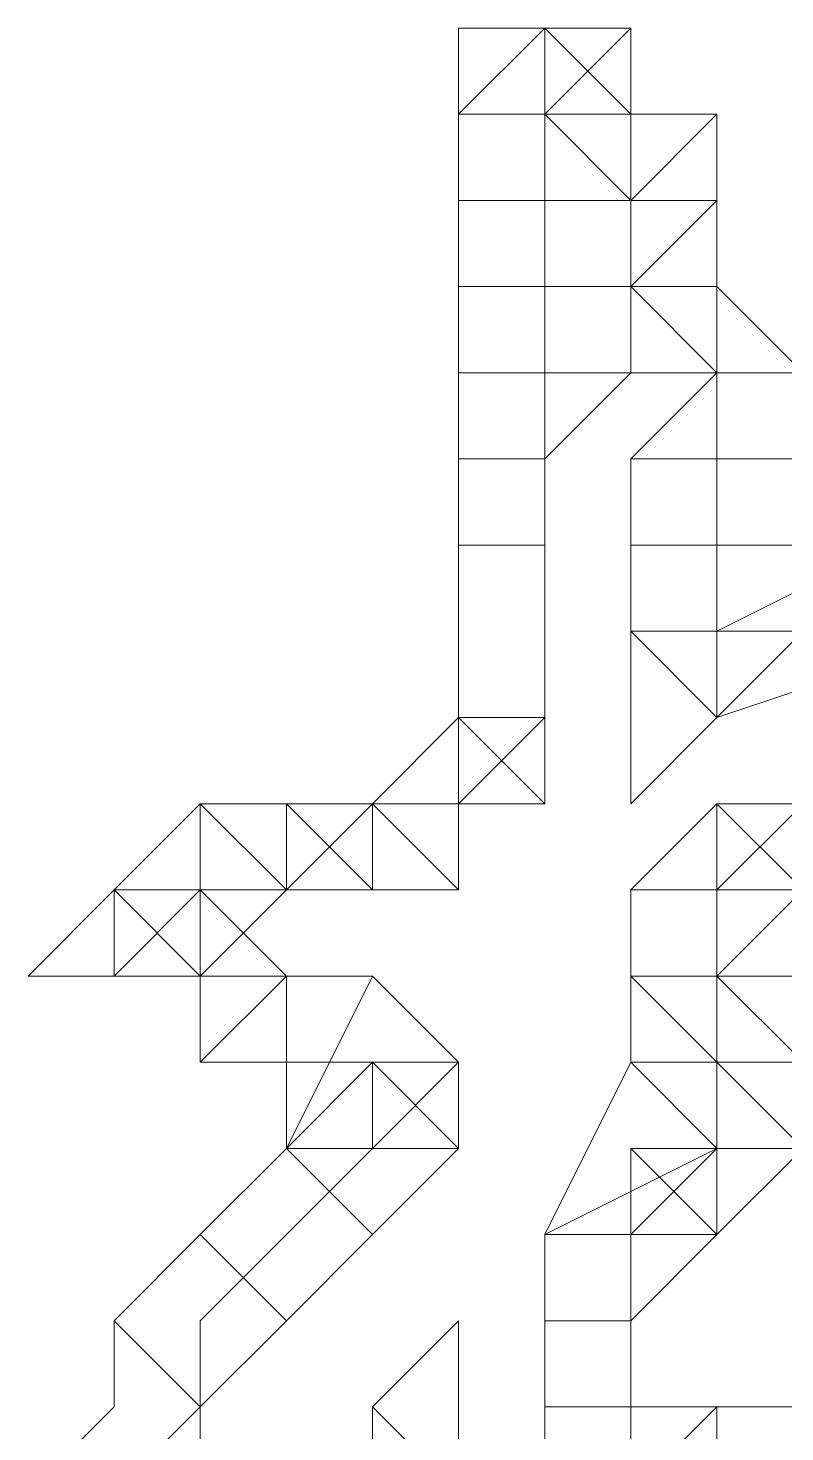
# Model space of a CAD drawing. Extents: x -66030 to 95157, y -13132 to 45879.
# Drawn here: x 54172.8 to 54207.2, y 27632.1 to 27695.8 of the extents above; entities that cross this region are included whole.
import ezdxf

# ---------------------------------------------------------------- set-up
doc = ezdxf.new("R2010")
doc.units = 0
doc.header["$LTSCALE"] = 100
doc.header["$MEASUREMENT"] = 0
doc.layers.get('0').update_dxf_attribs({"linetype": 'CONTINUOUS'})

msp = doc.modelspace()

# ---------------------------------------------------------------- linework, layer by layer
at = {"lineweight": 0}
for points in [[(54196.274, 27695.775), (54192.368, 27691.869), (54192.368, 27691.869), (54200.18, 27691.869), (54200.18, 27691.869), (54196.274, 27695.775), (54196.274, 27695.775), (54192.368, 27695.775), (54192.368, 27691.869)], [(54200.18, 27695.775), (54200.18, 27695.775), (54196.274, 27695.775), (54196.274, 27691.869), (54196.274, 27691.869), (54200.18, 27695.775), (54200.18, 27695.775), (54200.18, 27695.775), (54200.18, 27695.775)], [(54200.18, 27695.775), (54200.18, 27695.775), (54200.18, 27695.775), (54196.274, 27691.869), (54196.274, 27691.869), (54200.18, 27695.775), (54200.18, 27695.775), (54200.18, 27695.775), (54200.18, 27695.775)], [(54200.18, 27691.869), (54200.18, 27691.869), (54200.18, 27695.775), (54196.274, 27691.869), (54200.18, 27691.869), (54200.18, 27691.869), (54200.18, 27691.869), (54200.18, 27691.869), (54200.18, 27691.869)], [(54200.18, 27691.869), (54192.368, 27691.869), (54192.368, 27687.963), (54200.18, 27687.963), (54200.18, 27691.869), (54200.18, 27691.869), (54200.18, 27691.869), (54200.18, 27691.869), (54200.18, 27691.869)], [(54204.086, 27691.869), (54204.086, 27691.869), (54200.18, 27691.869), (54196.274, 27691.869), (54200.18, 27687.963), (54204.086, 27691.869), (54204.086, 27691.869), (54204.086, 27691.869), (54204.086, 27691.869)], [(54204.086, 27691.869), (54204.086, 27691.869), (54204.086, 27691.869), (54200.18, 27687.963), (54200.18, 27687.963), (54204.086, 27691.869), (54204.086, 27691.869), (54204.086, 27691.869), (54204.086, 27691.869)], [(54200.18, 27684.057), (54204.086, 27687.963), (54204.086, 27691.869), (54200.18, 27687.963), (54200.18, 27684.057), (54200.18, 27684.057), (54200.18, 27684.057), (54200.18, 27684.057), (54200.18, 27684.057)], [(54192.368, 27687.963), (54192.368, 27687.963), (54192.368, 27684.057), (54200.18, 27684.057), (54200.18, 27687.963), (54192.368, 27687.963), (54192.368, 27687.963), (54192.368, 27687.963), (54192.368, 27687.963)], [(54204.086, 27684.057), (54204.086, 27684.057), (54204.086, 27687.963), (54200.18, 27684.057), (54200.18, 27684.057), (54204.086, 27684.057), (54204.086, 27684.057), (54204.086, 27684.057), (54204.086, 27684.057)], [(54200.18, 27684.057), (54192.368, 27684.057), (54192.368, 27680.151), (54200.18, 27680.151), (54200.18, 27684.057), (54200.18, 27684.057), (54200.18, 27684.057), (54200.18, 27684.057), (54200.18, 27684.057)], [(54207.992, 27680.151), (54207.992, 27680.151), (54204.086, 27684.057), (54200.18, 27684.057), (54204.086, 27680.151), (54207.992, 27680.151), (54207.992, 27680.151), (54207.992, 27680.151), (54207.992, 27680.151)], [(54200.18, 27680.151), (54192.368, 27680.151), (54192.368, 27676.245), (54196.274, 27676.245), (54200.18, 27680.151), (54200.18, 27680.151), (54200.18, 27680.151), (54200.18, 27680.151), (54200.18, 27680.151)], [(54207.992, 27680.151), (54207.992, 27680.151), (54207.992, 27680.151), (54200.18, 27680.151), (54204.086, 27680.151), (54207.992, 27680.151), (54207.992, 27680.151), (54207.992, 27680.151), (54207.992, 27680.151)], [(54207.992, 27676.245), (54207.992, 27676.245), (54207.992, 27680.151), (54204.086, 27680.151), (54200.18, 27676.245), (54207.992, 27676.245), (54207.992, 27676.245), (54207.992, 27676.245), (54207.992, 27676.245)], [(54192.368, 27676.245), (54192.368, 27676.245), (54192.368, 27672.339), (54196.274, 27672.339), (54196.274, 27676.245), (54192.368, 27676.245), (54192.368, 27676.245), (54192.368, 27676.245), (54192.368, 27676.245)], [(54200.18, 27676.245), (54207.992, 27676.245), (54207.992, 27676.245), (54200.18, 27676.245), (54200.18, 27676.245), (54200.18, 27676.245), (54200.18, 27676.245), (54200.18, 27676.245), (54200.18, 27676.245)], [(54200.18, 27672.339), (54207.992, 27672.339), (54207.992, 27676.245), (54200.18, 27676.245), (54200.18, 27672.339), (54200.18, 27672.339), (54200.18, 27672.339), (54200.18, 27672.339), (54200.18, 27672.339)], [(54192.368, 27672.339), (54192.368, 27672.339), (54192.368, 27664.527), (54196.274, 27664.527), (54196.274, 27672.339), (54192.368, 27672.339), (54192.368, 27672.339), (54192.368, 27672.339), (54192.368, 27672.339)], [(54207.992, 27668.433), (54207.992, 27668.433), (54207.992, 27672.339), (54200.18, 27672.339), (54200.18, 27668.433), (54207.992, 27668.433), (54207.992, 27668.433), (54207.992, 27668.433), (54207.992, 27668.433)], [(54215.804, 27668.433), (54211.898, 27672.339), (54204.086, 27668.433), (54204.086, 27664.527), (54215.804, 27668.433), (54215.804, 27668.433), (54215.804, 27668.433), (54215.804, 27668.433), (54215.804, 27668.433)], [(54204.086, 27664.527), (54204.086, 27664.527), (54207.992, 27668.433), (54200.18, 27668.433), (54200.18, 27668.433), (54204.086, 27664.527), (54200.18, 27668.433), (54200.18, 27660.621), (54204.086, 27664.527)], [(54192.368, 27664.527), (54192.368, 27664.527), (54188.462, 27660.621), (54192.368, 27656.715), (54192.368, 27660.621), (54192.368, 27664.527), (54192.368, 27664.527), (54192.368, 27664.527), (54192.368, 27664.527)], [(54196.274, 27660.621), (54192.368, 27664.527), (54192.368, 27664.527), (54192.368, 27660.621), (54196.274, 27660.621), (54196.274, 27660.621), (54196.274, 27660.621), (54196.274, 27660.621), (54196.274, 27660.621)], [(54196.274, 27660.621), (54192.368, 27664.527), (54192.368, 27664.527), (54196.274, 27660.621), (54196.274, 27660.621), (54196.274, 27660.621), (54196.274, 27660.621), (54196.274, 27660.621), (54196.274, 27660.621)], [(54196.274, 27664.527), (54192.368, 27664.527), (54192.368, 27664.527), (54196.274, 27660.621), (54196.274, 27660.621), (54196.274, 27664.527), (54196.274, 27660.621), (54196.274, 27664.527), (54196.274, 27664.527)], [(54180.65, 27660.621), (54180.65, 27660.621), (54176.744, 27656.715), (54180.65, 27652.809), (54180.65, 27652.809), (54180.65, 27660.621), (54180.65, 27660.621), (54180.65, 27660.621), (54180.65, 27660.621)], [(54184.556, 27656.715), (54180.65, 27660.621), (54180.65, 27660.621), (54180.65, 27652.809), (54184.556, 27656.715), (54184.556, 27656.715), (54184.556, 27656.715), (54184.556, 27656.715), (54184.556, 27656.715)], [(54184.556, 27656.715), (54184.556, 27660.621), (54180.65, 27660.621), (54184.556, 27656.715), (54184.556, 27656.715), (54184.556, 27656.715), (54184.556, 27656.715), (54184.556, 27656.715), (54184.556, 27656.715)], [(54184.556, 27660.621), (54184.556, 27660.621), (54184.556, 27660.621), (54184.556, 27656.715), (54188.462, 27656.715), (54184.556, 27660.621), (54184.556, 27660.621), (54184.556, 27660.621), (54184.556, 27660.621)], [(54188.462, 27656.715), (54188.462, 27660.621), (54184.556, 27660.621), (54188.462, 27656.715), (54188.462, 27656.715), (54188.462, 27656.715), (54188.462, 27656.715), (54188.462, 27656.715), (54188.462, 27656.715)], [(54192.368, 27656.715), (54188.462, 27660.621), (54188.462, 27660.621), (54188.462, 27656.715), (54192.368, 27656.715), (54192.368, 27656.715), (54192.368, 27656.715), (54192.368, 27656.715), (54192.368, 27656.715)], [(54200.18, 27656.715), (54204.086, 27656.715), (54207.992, 27656.715), (54204.086, 27660.621), (54204.086, 27660.621), (54200.18, 27656.715), (54204.086, 27660.621), (54200.18, 27656.715), (54200.18, 27656.715)], [(54204.086, 27660.621), (54207.992, 27656.715), (54207.992, 27656.715), (54207.992, 27660.621), (54207.992, 27660.621), (54204.086, 27660.621), (54207.992, 27660.621), (54204.086, 27660.621), (54204.086, 27660.621)], [(54204.086, 27660.621), (54204.086, 27656.715), (54207.992, 27656.715), (54204.086, 27660.621), (54204.086, 27660.621), (54204.086, 27660.621), (54204.086, 27660.621), (54204.086, 27660.621), (54204.086, 27660.621)], [(54176.744, 27656.715), (54176.744, 27652.809), (54176.744, 27652.809), (54180.65, 27656.715), (54180.65, 27656.715), (54176.744, 27656.715), (54176.744, 27656.715), (54172.838, 27652.809), (54176.744, 27652.809)], [(54180.65, 27656.715), (54176.744, 27652.809), (54180.65, 27652.809), (54180.65, 27656.715), (54180.65, 27656.715), (54180.65, 27656.715), (54180.65, 27656.715), (54180.65, 27656.715), (54180.65, 27656.715)], [(54176.744, 27652.809), (54176.744, 27652.809), (54176.744, 27652.809), (54180.65, 27656.715), (54176.744, 27656.715), (54176.744, 27652.809), (54176.744, 27652.809), (54176.744, 27652.809), (54176.744, 27652.809)], [(54176.744, 27656.715), (54176.744, 27656.715), (54176.744, 27656.715), (54180.65, 27656.715), (54180.65, 27656.715), (54176.744, 27656.715), (54176.744, 27656.715), (54176.744, 27656.715), (54176.744, 27656.715)], [(54176.744, 27656.715), (54176.744, 27656.715), (54176.744, 27656.715), (54176.744, 27652.809), (54180.65, 27652.809), (54176.744, 27656.715), (54176.744, 27656.715), (54176.744, 27656.715), (54176.744, 27656.715)], [(54180.65, 27656.715), (54180.65, 27652.809), (54180.65, 27648.903), (54184.556, 27652.809), (54180.65, 27656.715), (54180.65, 27656.715), (54180.65, 27656.715), (54180.65, 27656.715), (54180.65, 27656.715)], [(54200.18, 27656.715), (54204.086, 27656.715), (54204.086, 27656.715), (54200.18, 27656.715), (54200.18, 27656.715), (54200.18, 27656.715), (54200.18, 27656.715), (54200.18, 27656.715), (54200.18, 27656.715)], [(54200.18, 27652.809), (54204.086, 27652.809), (54204.086, 27656.715), (54200.18, 27656.715), (54200.18, 27652.809), (54200.18, 27652.809), (54200.18, 27652.809), (54200.18, 27652.809), (54200.18, 27652.809)], [(54207.992, 27656.715), (54204.086, 27652.809), (54204.086, 27652.809), (54207.992, 27648.903), (54207.992, 27648.903), (54207.992, 27656.715), (54207.992, 27656.715), (54207.992, 27656.715), (54204.086, 27652.809)], [(54180.65, 27648.903), (54180.65, 27648.903), (54184.556, 27648.903), (54184.556, 27652.809), (54184.556, 27652.809), (54180.65, 27648.903), (54180.65, 27648.903), (54180.65, 27648.903), (54180.65, 27648.903)], [(54184.556, 27652.809), (54180.65, 27652.809), (54180.65, 27648.903), (54184.556, 27652.809), (54184.556, 27652.809), (54184.556, 27652.809), (54184.556, 27652.809), (54184.556, 27652.809), (54184.556, 27652.809)], [(54184.556, 27644.997), (54184.556, 27644.997), (54188.462, 27644.997), (54192.368, 27648.903), (54188.462, 27652.809), (54184.556, 27644.997), (54184.556, 27644.997), (54184.556, 27644.997), (54184.556, 27644.997)], [(54184.556, 27648.903), (54184.556, 27648.903), (54184.556, 27644.997), (54188.462, 27652.809), (54184.556, 27652.809), (54184.556, 27648.903), (54184.556, 27648.903), (54184.556, 27648.903), (54184.556, 27648.903)], [(54204.086, 27644.997), (54204.086, 27648.903), (54204.086, 27648.903), (54200.18, 27652.809), (54200.18, 27648.903), (54204.086, 27644.997), (54200.18, 27648.903), (54196.274, 27641.091), (54204.086, 27644.997)], [(54204.086, 27652.809), (54204.086, 27652.809), (54204.086, 27652.809), (54200.18, 27652.809), (54200.18, 27652.809), (54204.086, 27652.809), (54204.086, 27652.809), (54204.086, 27652.809), (54204.086, 27652.809)], [(54204.086, 27648.903), (54204.086, 27648.903), (54204.086, 27652.809), (54200.18, 27652.809), (54200.18, 27652.809), (54204.086, 27648.903), (54204.086, 27648.903), (54204.086, 27648.903), (54204.086, 27648.903)], [(54204.086, 27648.903), (54200.18, 27652.809), (54200.18, 27648.903), (54204.086, 27644.997), (54204.086, 27648.903), (54204.086, 27648.903), (54204.086, 27648.903), (54204.086, 27648.903), (54204.086, 27648.903)], [(54207.992, 27648.903), (54204.086, 27652.809), (54200.18, 27652.809), (54204.086, 27648.903), (54207.992, 27648.903), (54207.992, 27648.903), (54207.992, 27648.903), (54207.992, 27648.903), (54207.992, 27648.903)], [(54204.086, 27652.809), (54204.086, 27652.809), (54204.086, 27652.809), (54207.992, 27648.903), (54207.992, 27648.903), (54204.086, 27652.809), (54204.086, 27652.809), (54204.086, 27652.809), (54204.086, 27652.809)], [(54192.368, 27644.997), (54188.462, 27648.903), (54184.556, 27644.997), (54188.462, 27641.091), (54192.368, 27644.997), (54192.368, 27644.997), (54192.368, 27644.997), (54192.368, 27644.997), (54192.368, 27644.997)], [(54192.368, 27648.903), (54188.462, 27648.903), (54188.462, 27644.997), (54192.368, 27644.997), (54192.368, 27644.997), (54192.368, 27648.903), (54192.368, 27644.997), (54192.368, 27648.903), (54192.368, 27648.903)], [(54200.18, 27644.997), (54204.086, 27641.091), (54204.086, 27644.997), (54204.086, 27648.903), (54204.086, 27644.997), (54200.18, 27644.997), (54204.086, 27644.997), (54200.18, 27644.997), (54200.18, 27644.997)], [(54204.086, 27648.903), (54207.992, 27644.997), (54207.992, 27644.997), (54207.992, 27648.903), (54204.086, 27648.903), (54204.086, 27648.903), (54204.086, 27648.903), (54204.086, 27648.903), (54204.086, 27648.903)], [(54204.086, 27648.903), (54204.086, 27641.091), (54207.992, 27644.997), (54204.086, 27648.903), (54204.086, 27648.903), (54204.086, 27648.903), (54204.086, 27648.903), (54204.086, 27648.903), (54204.086, 27648.903)], [(54184.556, 27644.997), (54184.556, 27644.997), (54180.65, 27641.091), (54184.556, 27637.185), (54188.462, 27641.091), (54184.556, 27644.997), (54184.556, 27644.997), (54184.556, 27644.997), (54184.556, 27644.997)], [(54188.462, 27641.091), (54184.556, 27644.997), (54184.556, 27644.997), (54188.462, 27641.091), (54188.462, 27641.091), (54188.462, 27641.091), (54188.462, 27641.091), (54188.462, 27641.091), (54188.462, 27641.091)], [(54200.18, 27644.997), (54204.086, 27641.091), (54204.086, 27641.091), (54200.18, 27644.997), (54200.18, 27644.997), (54200.18, 27644.997), (54200.18, 27644.997), (54200.18, 27644.997), (54200.18, 27644.997)], [(54200.18, 27644.997), (54204.086, 27641.091), (54204.086, 27641.091), (54200.18, 27644.997), (54200.18, 27644.997), (54200.18, 27644.997), (54200.18, 27644.997), (54200.18, 27644.997), (54200.18, 27644.997)], [(54204.086, 27641.091), (54204.086, 27641.091), (54204.086, 27641.091), (54200.18, 27644.997), (54200.18, 27641.091), (54204.086, 27641.091), (54204.086, 27641.091), (54204.086, 27641.091), (54204.086, 27641.091)], [(54180.65, 27641.091), (54180.65, 27641.091), (54176.744, 27637.185), (54180.65, 27633.279), (54184.556, 27637.185), (54180.65, 27641.091), (54180.65, 27641.091), (54180.65, 27641.091), (54180.65, 27641.091)], [(54196.274, 27637.185), (54200.18, 27637.185), (54204.086, 27641.091), (54200.18, 27641.091), (54196.274, 27641.091), (54196.274, 27637.185), (54196.274, 27641.091), (54196.274, 27641.091), (54196.274, 27637.185)], [(54200.18, 27641.091), (54204.086, 27641.091), (54204.086, 27641.091), (54200.18, 27641.091), (54200.18, 27641.091), (54200.18, 27641.091), (54200.18, 27641.091), (54200.18, 27641.091), (54200.18, 27641.091)], [(54176.744, 27637.185), (54176.744, 27633.279), (54172.838, 27629.373), (54180.65, 27625.467), (54180.65, 27633.279), (54176.744, 27637.185), (54176.744, 27637.185), (54176.744, 27633.279), (54176.744, 27633.279)], [(54188.462, 27633.279), (54188.462, 27629.373), (54188.462, 27625.467), (54192.368, 27625.467), (54192.368, 27629.373), (54188.462, 27633.279), (54192.368, 27629.373), (54192.368, 27637.185), (54188.462, 27633.279)], [(54196.274, 27633.279), (54200.18, 27633.279), (54200.18, 27637.185), (54196.274, 27637.185), (54196.274, 27633.279), (54196.274, 27633.279), (54196.274, 27633.279), (54196.274, 27633.279), (54196.274, 27633.279)], [(54188.462, 27629.373), (54192.368, 27625.467), (54192.368, 27629.373), (54188.462, 27633.279), (54188.462, 27629.373), (54188.462, 27629.373), (54188.462, 27629.373), (54188.462, 27629.373), (54188.462, 27629.373)], [(54200.18, 27629.373), (54200.18, 27629.373), (54200.18, 27633.279), (54196.274, 27633.279), (54196.274, 27629.373), (54200.18, 27629.373), (54196.274, 27629.373), (54196.274, 27629.373), (54200.18, 27629.373)], [(54200.18, 27633.279), (54200.18, 27633.279), (54200.18, 27633.279), (54200.18, 27629.373), (54200.18, 27629.373), (54200.18, 27633.279), (54200.18, 27633.279), (54200.18, 27633.279), (54200.18, 27633.279)], [(54204.086, 27633.279), (54204.086, 27633.279), (54200.18, 27633.279), (54200.18, 27629.373), (54204.086, 27629.373), (54204.086, 27633.279), (54204.086, 27633.279), (54204.086, 27633.279), (54204.086, 27633.279)], [(54207.992, 27633.279), (54207.992, 27633.279), (54204.086, 27633.279), (54204.086, 27629.373), (54207.992, 27629.373), (54207.992, 27633.279), (54207.992, 27633.279), (54207.992, 27633.279), (54207.992, 27633.279)]]:
    msp.add_lwpolyline(points, close=True, dxfattribs=at)
for points in [[(54176.744, 27629.373), (54180.65, 27633.279), (54180.65, 27637.185), (54184.556, 27641.091), (54188.462, 27644.997), (54188.462, 27644.997), (54188.462, 27648.903), (54184.556, 27648.903), (54184.556, 27648.903), (54184.556, 27652.809), (54180.65, 27652.809), (54180.65, 27652.809), (54176.744, 27652.809), (54176.744, 27652.809), (54176.744, 27656.715), (54176.744, 27656.715), (54176.744, 27656.715), (54180.65, 27656.715), (54184.556, 27656.715), (54184.556, 27656.715), (54188.462, 27660.621), (54188.462, 27660.621), (54192.368, 27660.621), (54192.368, 27660.621), (54192.368, 27660.621), (54196.274, 27664.527), (54196.274, 27664.527), (54196.274, 27672.339), (54196.274, 27676.245), (54196.274, 27680.151), (54196.274, 27684.057), (54196.274, 27687.963), (54196.274, 27691.869), (54196.274, 27691.869), (54196.274, 27691.869), (54196.274, 27691.869), (54200.18, 27691.869), (54200.18, 27691.869), (54200.18, 27691.869), (54200.18, 27687.963), (54204.086, 27687.963), (54204.086, 27684.057), (54204.086, 27680.151), (54204.086, 27680.151), (54204.086, 27676.245), (54204.086, 27676.245), (54204.086, 27672.339), (54204.086, 27668.433), (54204.086, 27664.527), (54211.898, 27672.339)], [(54207.992, 27660.621), (54204.086, 27656.715), (54204.086, 27656.715), (54204.086, 27656.715), (54204.086, 27652.809), (54204.086, 27652.809), (54204.086, 27648.903), (54200.18, 27648.903), (54204.086, 27648.903), (54204.086, 27652.809), (54204.086, 27652.809), (54207.992, 27652.809)], [(54207.992, 27644.997), (54204.086, 27644.997), (54204.086, 27644.997), (54204.086, 27644.997), (54204.086, 27644.997), (54200.18, 27641.091), (54200.18, 27641.091), (54200.18, 27641.091), (54200.18, 27637.185), (54200.18, 27633.279), (54200.18, 27629.373)], [(54200.18, 27629.373), (54204.086, 27633.279), (54207.992, 27633.279)]]:
    msp.add_lwpolyline(points, dxfattribs=at)

doc.saveas('drawing.dxf')
